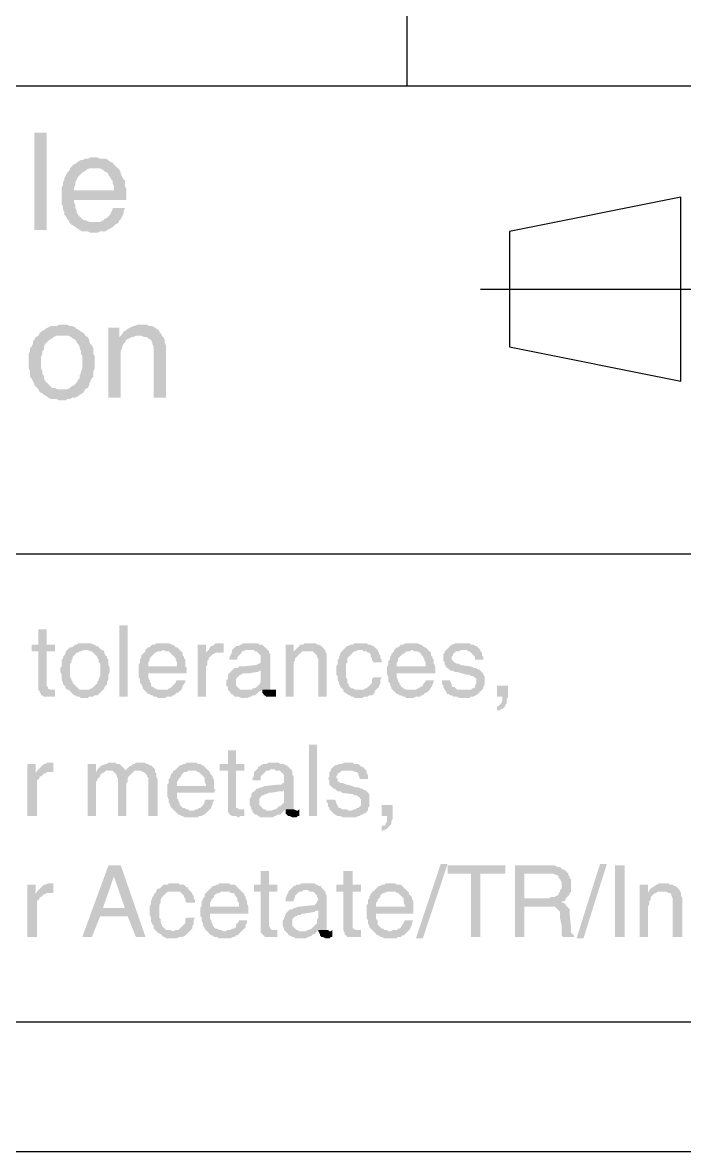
# Model space of a CAD drawing. Header units: millimetres. Extents: x 7018 to 13530, y 4187 to 5692.
# Drawn here: x 7352.18 to 7373.94, y 4524.92 to 4562.04 of the extents above; entities that cross this region are included whole.
import ezdxf

# ---------------------------------------------------------------- set-up
doc = ezdxf.new("R2010")
doc.units = ezdxf.units.MM

msp = doc.modelspace()

# ---------------------------------------------------------------- hatches: boundary and pattern name
at = {"transparency": 33554559}
for points in [[(7352.566, 4555.218), (7352.566, 4558.423), (7352.973, 4558.423), (7352.973, 4555.218)], [(7354.552, 4557.61), (7354.417, 4557.61), (7354.327, 4557.565), (7354.236, 4557.565), (7354.146, 4557.52), (7354.101, 4557.52), (7354.011, 4557.475), (7353.965, 4557.43), (7353.875, 4557.384), (7353.83, 4557.339), (7353.74, 4557.249), (7354.733, 4557.249), (7354.823, 4557.204), (7354.868, 4557.159), (7354.958, 4557.114), (7355.004, 4557.069), (7355.004, 4557.023), (7355.049, 4556.978), (7355.094, 4556.888), (7355.139, 4556.843), (7355.139, 4556.753), (7355.184, 4556.662), (7355.184, 4556.527), (7353.469, 4556.527), (7353.469, 4556.076), (7353.514, 4555.985), (7353.514, 4555.895), (7353.559, 4555.805), (7353.559, 4555.715), (7353.604, 4555.669), (7353.65, 4555.579), (7353.695, 4555.534), (7353.74, 4555.444), (7354.552, 4555.489), (7354.372, 4555.489), (7354.281, 4555.534), (7354.236, 4555.534), (7354.146, 4555.579), (7354.101, 4555.624), (7354.011, 4555.715), (7354.011, 4555.715), (7353.965, 4555.805), (7353.965, 4555.85), (7353.92, 4555.94), (7353.92, 4556.031), (7353.875, 4556.121), (7353.875, 4556.211), (7355.59, 4556.211), (7355.59, 4556.572), (7355.545, 4556.662), (7355.545, 4556.843), (7355.5, 4556.888), (7355.455, 4556.978), (7355.41, 4557.069), (7355.41, 4557.114), (7355.365, 4557.204), (7355.319, 4557.249), (7355.274, 4557.294), (7355.184, 4557.384), (7355.139, 4557.43), (7355.049, 4557.475), (7355.004, 4557.52), (7354.913, 4557.565), (7354.733, 4557.565), (7354.642, 4557.61)], [(7353.74, 4557.249), (7353.74, 4557.204), (7353.695, 4557.159), (7353.65, 4557.114), (7353.604, 4557.023), (7353.559, 4556.933), (7353.559, 4556.888), (7353.514, 4556.798), (7353.514, 4556.707), (7353.469, 4556.617), (7353.469, 4556.527), (7353.875, 4556.527), (7353.875, 4556.617), (7353.92, 4556.707), (7353.92, 4556.798), (7353.965, 4556.888), (7354.011, 4556.978), (7354.056, 4557.023), (7354.101, 4557.069), (7354.146, 4557.114), (7354.236, 4557.159), (7354.281, 4557.204), (7354.372, 4557.249), (7354.552, 4557.249)], [(7355.545, 4555.94), (7355.139, 4555.94), (7355.139, 4555.895), (7355.094, 4555.805), (7355.049, 4555.715), (7355.004, 4555.669), (7354.958, 4555.624), (7354.868, 4555.579), (7354.823, 4555.534), (7354.733, 4555.489), (7354.552, 4555.489), (7353.74, 4555.444), (7353.74, 4555.444), (7353.785, 4555.399), (7353.875, 4555.354), (7353.92, 4555.308), (7354.011, 4555.263), (7354.056, 4555.218), (7354.146, 4555.173), (7354.327, 4555.173), (7354.417, 4555.128), (7354.642, 4555.128), (7354.733, 4555.173), (7354.913, 4555.173), (7354.958, 4555.218), (7355.049, 4555.263), (7355.139, 4555.308), (7355.184, 4555.354), (7355.229, 4555.399), (7355.319, 4555.444), (7355.365, 4555.534), (7355.41, 4555.579), (7355.455, 4555.669), (7355.5, 4555.76), (7355.5, 4555.85)], [(7353.469, 4552.104), (7353.379, 4552.104), (7353.288, 4552.059), (7353.108, 4552.059), (7353.018, 4552.014), (7352.927, 4551.969), (7352.882, 4551.923), (7352.792, 4551.878), (7352.747, 4551.833), (7352.702, 4551.743), (7352.702, 4551.743), (7352.612, 4551.698), (7352.566, 4551.608), (7352.521, 4551.562), (7352.521, 4551.472), (7352.476, 4551.382), (7352.431, 4551.337), (7352.431, 4551.246), (7352.386, 4551.156), (7352.386, 4550.66), (7352.431, 4550.57), (7352.431, 4550.389), (7352.476, 4550.344), (7352.521, 4550.254), (7352.566, 4550.163), (7352.566, 4550.118), (7352.657, 4550.028), (7352.702, 4549.983), (7353.469, 4549.983), (7353.334, 4549.983), (7353.243, 4550.028), (7353.153, 4550.028), (7353.108, 4550.073), (7353.018, 4550.163), (7352.973, 4550.208), (7352.927, 4550.254), (7352.882, 4550.344), (7352.882, 4550.434), (7352.837, 4550.479), (7352.837, 4550.57), (7352.792, 4550.66), (7352.792, 4551.066), (7352.837, 4551.156), (7352.837, 4551.246), (7352.882, 4551.292), (7352.882, 4551.382), (7352.927, 4551.472), (7352.973, 4551.517), (7353.018, 4551.562), (7353.063, 4551.608), (7353.153, 4551.653), (7353.198, 4551.698), (7353.288, 4551.743), (7353.469, 4551.743), (7354.236, 4551.788), (7354.191, 4551.833), (7354.101, 4551.878), (7354.056, 4551.923), (7353.965, 4551.969), (7353.92, 4552.014), (7353.83, 4552.059), (7353.74, 4552.059), (7353.65, 4552.104), (7353.559, 4552.104)], [(7355.365, 4552.014), (7355.004, 4552.014), (7355.004, 4549.712), (7355.41, 4549.712), (7355.41, 4550.931), (7355.41, 4551.246), (7355.455, 4551.337), (7355.455, 4551.382), (7355.5, 4551.472), (7355.545, 4551.517), (7355.545, 4551.517), (7355.59, 4551.608), (7355.68, 4551.653), (7355.365, 4551.698)], [(7356.087, 4552.104), (7355.951, 4552.104), (7355.861, 4552.059), (7355.816, 4552.059), (7355.726, 4552.014), (7355.635, 4551.969), (7355.59, 4551.923), (7355.5, 4551.878), (7355.455, 4551.788), (7355.365, 4551.698), (7355.68, 4551.653), (7355.771, 4551.698), (7355.816, 4551.698), (7355.906, 4551.743), (7356.764, 4551.743), (7356.719, 4551.833), (7356.673, 4551.878), (7356.673, 4551.923), (7356.583, 4551.969), (7356.538, 4552.014), (7356.448, 4552.059), (7356.357, 4552.059), (7356.267, 4552.104), (7356.177, 4552.104)], [(7354.236, 4551.788), (7353.469, 4551.743), (7353.695, 4551.743), (7353.785, 4551.698), (7353.83, 4551.653), (7353.92, 4551.608), (7353.965, 4551.517), (7354.011, 4551.472), (7354.056, 4551.382), (7354.056, 4551.337), (7354.101, 4551.246), (7354.101, 4551.156), (7354.146, 4551.066), (7354.146, 4550.66), (7354.101, 4550.57), (7354.101, 4550.524), (7354.056, 4550.434), (7354.056, 4550.344), (7354.011, 4550.299), (7353.965, 4550.208), (7353.92, 4550.163), (7353.875, 4550.118), (7353.785, 4550.073), (7353.74, 4550.028), (7353.65, 4549.983), (7352.702, 4549.983), (7352.747, 4549.893), (7352.837, 4549.847), (7352.882, 4549.802), (7352.973, 4549.757), (7353.018, 4549.712), (7353.108, 4549.667), (7353.288, 4549.667), (7353.379, 4549.622), (7353.604, 4549.622), (7353.65, 4549.667), (7353.74, 4549.667), (7353.83, 4549.712), (7353.92, 4549.712), (7354.011, 4549.757), (7354.056, 4549.802), (7354.146, 4549.847), (7354.191, 4549.893), (7354.236, 4549.983), (7354.236, 4549.983), (7354.327, 4550.028), (7354.372, 4550.118), (7354.372, 4550.163), (7354.417, 4550.254), (7354.462, 4550.344), (7354.507, 4550.389), (7354.507, 4550.57), (7354.552, 4550.66), (7354.552, 4550.885), (7354.552, 4551.066), (7354.507, 4551.156), (7354.507, 4551.337), (7354.462, 4551.427), (7354.417, 4551.472), (7354.372, 4551.562), (7354.372, 4551.608), (7354.327, 4551.698), (7354.236, 4551.743)], [(7356.764, 4551.743), (7355.996, 4551.743), (7356.087, 4551.743), (7356.177, 4551.698), (7356.267, 4551.698), (7356.312, 4551.653), (7356.403, 4551.608), (7356.403, 4551.608), (7356.448, 4551.517), (7356.448, 4551.472), (7356.493, 4551.382), (7356.493, 4549.712), (7356.899, 4549.712), (7356.899, 4551.427), (7356.854, 4551.517), (7356.854, 4551.608), (7356.809, 4551.698)], [(7352.973, 4542.085), (7352.702, 4542.085), (7352.702, 4541.588), (7352.476, 4541.588), (7352.476, 4541.363), (7352.702, 4541.363), (7352.702, 4540.099), (7352.747, 4540.054), (7352.747, 4540.009), (7352.792, 4539.963), (7352.792, 4539.918), (7352.837, 4539.918), (7352.882, 4539.873), (7353.243, 4539.873), (7353.243, 4540.099), (7353.108, 4540.099), (7353.018, 4540.144), (7353.018, 4540.189), (7352.973, 4540.234), (7352.973, 4541.363), (7353.243, 4541.363), (7353.243, 4541.588), (7352.973, 4541.588)], [(7355.365, 4539.873), (7355.365, 4542.22), (7355.635, 4542.22), (7355.635, 4539.873)], [(7354.236, 4541.633), (7354.011, 4541.633), (7353.965, 4541.588), (7353.92, 4541.588), (7353.875, 4541.543), (7353.785, 4541.498), (7353.74, 4541.498), (7353.695, 4541.453), (7353.65, 4541.408), (7353.65, 4541.408), (7353.604, 4541.363), (7353.604, 4541.317), (7353.559, 4541.227), (7353.514, 4541.182), (7353.514, 4541.137), (7353.469, 4541.092), (7353.469, 4540.866), (7353.424, 4540.821), (7353.424, 4540.731), (7353.424, 4540.686), (7353.469, 4540.595), (7353.469, 4540.415), (7353.514, 4540.325), (7353.514, 4540.279), (7353.559, 4540.234), (7353.604, 4540.189), (7353.604, 4540.144), (7353.65, 4540.099), (7354.236, 4540.099), (7354.056, 4540.099), (7354.011, 4540.144), (7353.965, 4540.189), (7353.92, 4540.234), (7353.875, 4540.279), (7353.83, 4540.325), (7353.83, 4540.37), (7353.785, 4540.415), (7353.785, 4540.46), (7353.74, 4540.55), (7353.74, 4540.956), (7353.785, 4541.001), (7353.785, 4541.047), (7353.83, 4541.137), (7353.83, 4541.182), (7353.875, 4541.227), (7353.92, 4541.272), (7353.965, 4541.317), (7354.011, 4541.317), (7354.056, 4541.363), (7354.101, 4541.363), (7354.191, 4541.408), (7354.778, 4541.408), (7354.733, 4541.453), (7354.688, 4541.498), (7354.642, 4541.543), (7354.597, 4541.543), (7354.552, 4541.588), (7354.507, 4541.588), (7354.417, 4541.633), (7354.327, 4541.633)], [(7356.809, 4541.633), (7356.583, 4541.633), (7356.538, 4541.588), (7356.448, 4541.588), (7356.403, 4541.543), (7356.357, 4541.498), (7356.312, 4541.498), (7356.267, 4541.453), (7356.222, 4541.408), (7356.809, 4541.408), (7356.899, 4541.363), (7356.989, 4541.363), (7357.034, 4541.317), (7357.08, 4541.272), (7357.125, 4541.227), (7357.125, 4541.227), (7357.17, 4541.182), (7357.215, 4541.137), (7357.215, 4541.092), (7357.26, 4541.001), (7357.26, 4540.866), (7355.996, 4540.866), (7355.996, 4540.505), (7356.042, 4540.46), (7356.042, 4540.325), (7356.087, 4540.279), (7356.132, 4540.189), (7356.132, 4540.144), (7356.177, 4540.099), (7356.222, 4540.054), (7356.222, 4540.054), (7356.267, 4540.009), (7356.312, 4539.963), (7356.357, 4539.963), (7356.403, 4539.918), (7356.448, 4539.918), (7356.493, 4539.873), (7356.583, 4539.873), (7356.628, 4539.828), (7356.854, 4539.828), (7356.944, 4539.873), (7357.08, 4539.873), (7357.125, 4539.918), (7357.17, 4539.918), (7357.215, 4539.963), (7357.26, 4540.009), (7357.305, 4540.009), (7357.35, 4540.054), (7356.809, 4540.099), (7356.628, 4540.099), (7356.538, 4540.144), (7356.493, 4540.189), (7356.448, 4540.189), (7356.403, 4540.234), (7356.403, 4540.325), (7356.357, 4540.37), (7356.357, 4540.415), (7356.312, 4540.505), (7356.312, 4540.64), (7357.576, 4540.64), (7357.576, 4540.821), (7357.531, 4540.866), (7357.531, 4541.092), (7357.486, 4541.137), (7357.486, 4541.182), (7357.441, 4541.227), (7357.441, 4541.317), (7357.396, 4541.363), (7357.35, 4541.408), (7357.305, 4541.453), (7357.26, 4541.498), (7357.215, 4541.498), (7357.17, 4541.543), (7357.125, 4541.588), (7357.08, 4541.588), (7356.989, 4541.633), (7356.899, 4541.633)], [(7358.208, 4541.588), (7357.937, 4541.588), (7357.937, 4539.873), (7358.208, 4539.873), (7358.208, 4540.866), (7358.253, 4540.911), (7358.253, 4541.047), (7358.298, 4541.092), (7358.298, 4541.137), (7358.343, 4541.182), (7358.388, 4541.227), (7358.434, 4541.272), (7358.479, 4541.272), (7358.208, 4541.317)], [(7358.704, 4541.633), (7358.524, 4541.633), (7358.479, 4541.588), (7358.434, 4541.543), (7358.388, 4541.543), (7358.343, 4541.498), (7358.298, 4541.408), (7358.298, 4541.408), (7358.253, 4541.363), (7358.704, 4541.317), (7358.795, 4541.317), (7358.795, 4541.633), (7358.749, 4541.633)], [(7359.697, 4541.633), (7359.426, 4541.633), (7359.381, 4541.588), (7359.336, 4541.588), (7359.291, 4541.543), (7359.201, 4541.543), (7359.156, 4541.498), (7359.156, 4541.498), (7359.111, 4541.453), (7359.065, 4541.408), (7359.065, 4541.317), (7359.02, 4541.272), (7359.02, 4541.227), (7358.975, 4541.137), (7358.975, 4541.092), (7359.246, 4541.092), (7359.246, 4541.182), (7359.291, 4541.227), (7359.336, 4541.272), (7359.381, 4541.317), (7359.381, 4541.363), (7359.426, 4541.363), (7359.517, 4541.408), (7360.239, 4541.408), (7360.194, 4541.453), (7360.149, 4541.498), (7360.103, 4541.543), (7360.058, 4541.588), (7359.968, 4541.588), (7359.923, 4541.633), (7359.742, 4541.633)], [(7361.096, 4541.588), (7360.826, 4541.588), (7360.826, 4539.873), (7361.096, 4539.873), (7361.096, 4540.821), (7361.096, 4541.001), (7361.141, 4541.092), (7361.141, 4541.137), (7361.187, 4541.182), (7361.232, 4541.227), (7361.232, 4541.227), (7361.277, 4541.272), (7361.322, 4541.317), (7361.096, 4541.363)], [(7361.593, 4541.633), (7361.457, 4541.633), (7361.412, 4541.588), (7361.322, 4541.588), (7361.277, 4541.543), (7361.232, 4541.498), (7361.187, 4541.453), (7361.141, 4541.408), (7361.096, 4541.363), (7361.322, 4541.317), (7361.367, 4541.363), (7361.548, 4541.363), (7362.134, 4541.408), (7362.089, 4541.453), (7362.044, 4541.498), (7362.044, 4541.498), (7361.999, 4541.543), (7361.909, 4541.588), (7361.864, 4541.588), (7361.818, 4541.633), (7361.683, 4541.633)], [(7363.263, 4541.633), (7363.082, 4541.633), (7363.037, 4541.588), (7362.947, 4541.588), (7362.902, 4541.543), (7362.857, 4541.543), (7362.811, 4541.498), (7362.766, 4541.453), (7362.721, 4541.408), (7363.353, 4541.408), (7363.398, 4541.363), (7363.488, 4541.363), (7363.533, 4541.317), (7363.579, 4541.317), (7363.624, 4541.272), (7363.624, 4541.182), (7363.669, 4541.137), (7363.669, 4541.092), (7363.714, 4541.001), (7363.985, 4541.001), (7363.985, 4541.092), (7363.94, 4541.137), (7363.94, 4541.227), (7363.895, 4541.272), (7363.895, 4541.317), (7363.849, 4541.408), (7363.804, 4541.453), (7363.759, 4541.498), (7363.759, 4541.498), (7363.714, 4541.543), (7363.669, 4541.543), (7363.624, 4541.588), (7363.533, 4541.588), (7363.488, 4541.633), (7363.353, 4541.633)], [(7364.978, 4541.633), (7364.752, 4541.633), (7364.707, 4541.588), (7364.617, 4541.588), (7364.572, 4541.543), (7364.526, 4541.498), (7364.481, 4541.498), (7364.436, 4541.453), (7364.391, 4541.408), (7364.978, 4541.408), (7365.068, 4541.363), (7365.158, 4541.363), (7365.249, 4541.317), (7365.294, 4541.272), (7365.294, 4541.227), (7365.339, 4541.227), (7365.339, 4541.182), (7365.384, 4541.137), (7365.384, 4541.092), (7365.429, 4541.001), (7365.429, 4540.866), (7364.165, 4540.866), (7364.165, 4540.595), (7364.21, 4540.505), (7364.21, 4540.37), (7364.256, 4540.325), (7364.256, 4540.279), (7364.301, 4540.189), (7364.301, 4540.144), (7364.346, 4540.099), (7364.391, 4540.054), (7364.391, 4540.054), (7364.436, 4540.009), (7364.481, 4539.963), (7364.526, 4539.963), (7364.572, 4539.918), (7364.617, 4539.918), (7364.707, 4539.873), (7364.752, 4539.873), (7364.797, 4539.828), (7365.023, 4539.828), (7365.113, 4539.873), (7365.249, 4539.873), (7365.294, 4539.918), (7365.339, 4539.918), (7365.384, 4539.963), (7365.429, 4540.009), (7365.474, 4540.009), (7365.519, 4540.054), (7364.978, 4540.099), (7364.797, 4540.099), (7364.707, 4540.144), (7364.662, 4540.189), (7364.617, 4540.189), (7364.617, 4540.234), (7364.572, 4540.279), (7364.572, 4540.325), (7364.526, 4540.37), (7364.526, 4540.415), (7364.481, 4540.505), (7364.481, 4540.64), (7365.745, 4540.64), (7365.745, 4540.866), (7365.7, 4540.956), (7365.7, 4541.092), (7365.655, 4541.137), (7365.655, 4541.182), (7365.61, 4541.227), (7365.61, 4541.317), (7365.564, 4541.363), (7365.519, 4541.408), (7365.474, 4541.453), (7365.429, 4541.498), (7365.384, 4541.498), (7365.339, 4541.543), (7365.294, 4541.588), (7365.249, 4541.588), (7365.158, 4541.633), (7365.068, 4541.633)], [(7366.648, 4541.633), (7366.422, 4541.633), (7366.332, 4541.588), (7366.287, 4541.588), (7366.241, 4541.543), (7366.196, 4541.498), (7366.151, 4541.453), (7366.106, 4541.408), (7366.061, 4541.363), (7366.061, 4541.317), (7366.016, 4541.272), (7366.016, 4541.047), (7366.061, 4541.001), (7366.061, 4540.911), (7366.106, 4540.866), (7366.106, 4540.821), (7366.151, 4540.821), (7366.196, 4540.776), (7366.241, 4540.731), (7366.332, 4540.731), (7366.377, 4540.686), (7366.467, 4540.686), (7366.783, 4540.595), (7366.873, 4540.595), (7366.918, 4540.55), (7367.009, 4540.55), (7367.009, 4540.505), (7367.054, 4540.505), (7367.099, 4540.46), (7367.099, 4540.325), (7367.054, 4540.234), (7367.054, 4540.189), (7367.009, 4540.144), (7366.964, 4540.144), (7366.918, 4540.099), (7366.693, 4540.099), (7366.106, 4540.054), (7366.106, 4540.009), (7366.151, 4539.963), (7366.196, 4539.963), (7366.241, 4539.918), (7366.287, 4539.918), (7366.332, 4539.873), (7366.467, 4539.873), (7366.557, 4539.828), (7366.873, 4539.828), (7366.918, 4539.873), (7367.009, 4539.873), (7367.054, 4539.918), (7367.099, 4539.918), (7367.144, 4539.963), (7367.189, 4540.009), (7367.189, 4540.009), (7367.234, 4540.054), (7367.279, 4540.099), (7367.325, 4540.144), (7367.325, 4540.189), (7367.37, 4540.279), (7367.37, 4540.55), (7367.325, 4540.595), (7367.325, 4540.64), (7367.279, 4540.686), (7367.279, 4540.686), (7367.234, 4540.731), (7367.189, 4540.776), (7367.144, 4540.776), (7367.054, 4540.821), (7367.009, 4540.821), (7366.918, 4540.866), (7366.602, 4540.911), (7366.602, 4540.911), (7366.512, 4540.956), (7366.467, 4540.956), (7366.377, 4541.001), (7366.377, 4541.001), (7366.332, 4541.047), (7366.287, 4541.092), (7366.287, 4541.182), (7366.332, 4541.227), (7366.332, 4541.272), (7366.377, 4541.317), (7366.422, 4541.363), (7366.512, 4541.363), (7366.602, 4541.408), (7367.234, 4541.408), (7367.189, 4541.453), (7367.144, 4541.498), (7367.099, 4541.543), (7367.054, 4541.543), (7367.009, 4541.588), (7366.918, 4541.588), (7366.873, 4541.633), (7366.738, 4541.633)], [(7354.778, 4541.408), (7354.236, 4541.408), (7354.327, 4541.408), (7354.417, 4541.363), (7354.462, 4541.363), (7354.507, 4541.317), (7354.552, 4541.272), (7354.597, 4541.227), (7354.642, 4541.182), (7354.642, 4541.137), (7354.688, 4541.092), (7354.688, 4541.001), (7354.733, 4540.956), (7354.733, 4540.55), (7354.688, 4540.46), (7354.688, 4540.415), (7354.642, 4540.37), (7354.642, 4540.325), (7354.597, 4540.279), (7354.552, 4540.234), (7354.507, 4540.189), (7354.462, 4540.144), (7354.417, 4540.144), (7354.372, 4540.099), (7353.695, 4540.099), (7353.74, 4540.054), (7353.785, 4540.009), (7353.83, 4539.963), (7353.875, 4539.918), (7353.92, 4539.918), (7353.965, 4539.873), (7354.056, 4539.873), (7354.101, 4539.828), (7354.327, 4539.828), (7354.372, 4539.873), (7354.507, 4539.873), (7354.552, 4539.918), (7354.642, 4539.918), (7354.688, 4539.963), (7354.733, 4540.009), (7354.778, 4540.054), (7354.823, 4540.099), (7354.823, 4540.099), (7354.868, 4540.144), (7354.868, 4540.189), (7354.913, 4540.234), (7354.958, 4540.279), (7354.958, 4540.37), (7355.004, 4540.415), (7355.004, 4540.595), (7355.049, 4540.686), (7355.049, 4540.731), (7355.049, 4540.821), (7355.004, 4540.911), (7355.004, 4541.092), (7354.958, 4541.137), (7354.958, 4541.182), (7354.913, 4541.227), (7354.868, 4541.317), (7354.868, 4541.363), (7354.823, 4541.408)], [(7356.222, 4541.408), (7356.222, 4541.363), (7356.177, 4541.317), (7356.132, 4541.272), (7356.087, 4541.227), (7356.087, 4541.182), (7356.042, 4541.092), (7356.042, 4541.001), (7355.996, 4540.911), (7355.996, 4540.866), (7356.312, 4540.866), (7356.312, 4541.001), (7356.357, 4541.047), (7356.357, 4541.137), (7356.403, 4541.182), (7356.448, 4541.227), (7356.448, 4541.227), (7356.493, 4541.272), (7356.538, 4541.317), (7356.628, 4541.363), (7356.719, 4541.363), (7356.809, 4541.408)], [(7358.253, 4541.363), (7358.208, 4541.317), (7358.479, 4541.272), (7358.524, 4541.317), (7358.704, 4541.317)], [(7360.239, 4541.408), (7359.652, 4541.408), (7359.788, 4541.408), (7359.833, 4541.363), (7359.878, 4541.363), (7359.923, 4541.317), (7359.968, 4541.272), (7360.013, 4541.227), (7360.013, 4541.001), (7359.968, 4540.956), (7359.923, 4540.956), (7359.878, 4540.911), (7359.833, 4540.911), (7359.426, 4540.866), (7359.291, 4540.866), (7359.246, 4540.821), (7359.156, 4540.821), (7359.111, 4540.776), (7360.013, 4540.731), (7360.013, 4540.46), (7360.013, 4540.37), (7359.968, 4540.279), (7359.923, 4540.234), (7359.878, 4540.189), (7359.878, 4540.189), (7359.788, 4540.144), (7359.742, 4540.144), (7359.697, 4540.099), (7359.517, 4540.099), (7358.975, 4540.054), (7359.02, 4540.009), (7359.02, 4539.963), (7359.065, 4539.963), (7359.111, 4539.918), (7359.156, 4539.873), (7359.291, 4539.873), (7359.381, 4539.828), (7359.562, 4539.828), (7359.652, 4539.873), (7359.697, 4539.873), (7359.742, 4539.918), (7359.833, 4539.918), (7359.878, 4539.963), (7359.923, 4540.009), (7359.968, 4540.054), (7360.013, 4540.054), (7360.058, 4540.099), (7360.329, 4540.099), (7360.329, 4541.272), (7360.284, 4541.317), (7360.284, 4541.363)], [(7362.134, 4541.408), (7361.548, 4541.363), (7361.728, 4541.363), (7361.773, 4541.317), (7361.818, 4541.272), (7361.818, 4541.272), (7361.864, 4541.227), (7361.864, 4541.182), (7361.909, 4541.092), (7361.909, 4539.873), (7362.18, 4539.873), (7362.18, 4541.272), (7362.134, 4541.363)], [(7362.721, 4541.408), (7362.676, 4541.363), (7362.631, 4541.317), (7362.631, 4541.272), (7362.586, 4541.182), (7362.586, 4541.137), (7362.541, 4541.092), (7362.541, 4540.956), (7362.495, 4540.866), (7362.495, 4540.595), (7362.541, 4540.55), (7362.541, 4540.415), (7362.586, 4540.325), (7362.586, 4540.279), (7362.631, 4540.234), (7362.631, 4540.189), (7362.676, 4540.144), (7362.721, 4540.099), (7363.263, 4540.099), (7363.127, 4540.099), (7363.037, 4540.144), (7362.992, 4540.144), (7362.947, 4540.189), (7362.902, 4540.234), (7362.902, 4540.279), (7362.857, 4540.325), (7362.857, 4540.46), (7362.811, 4540.505), (7362.811, 4540.956), (7362.857, 4541.001), (7362.857, 4541.137), (7362.902, 4541.182), (7362.947, 4541.227), (7362.947, 4541.227), (7362.992, 4541.272), (7363.037, 4541.317), (7363.082, 4541.363), (7363.127, 4541.363), (7363.218, 4541.408), (7363.263, 4541.408)], [(7364.391, 4541.408), (7364.391, 4541.363), (7364.346, 4541.317), (7364.301, 4541.272), (7364.301, 4541.227), (7364.256, 4541.182), (7364.256, 4541.092), (7364.21, 4541.047), (7364.21, 4540.911), (7364.165, 4540.866), (7364.481, 4540.866), (7364.481, 4541.001), (7364.526, 4541.047), (7364.526, 4541.137), (7364.572, 4541.182), (7364.617, 4541.227), (7364.617, 4541.227), (7364.662, 4541.272), (7364.752, 4541.317), (7364.797, 4541.363), (7364.887, 4541.363), (7364.978, 4541.408)], [(7367.234, 4541.408), (7366.648, 4541.408), (7366.783, 4541.408), (7366.828, 4541.363), (7366.873, 4541.363), (7366.918, 4541.317), (7366.918, 4541.317), (7366.964, 4541.272), (7367.009, 4541.227), (7367.054, 4541.182), (7367.054, 4541.092), (7367.325, 4541.092), (7367.325, 4541.182), (7367.279, 4541.227), (7367.279, 4541.317), (7367.234, 4541.363)], [(7359.111, 4540.776), (7359.065, 4540.731), (7359.02, 4540.686), (7359.02, 4540.686), (7358.975, 4540.64), (7358.93, 4540.595), (7358.93, 4540.46), (7358.885, 4540.415), (7358.885, 4540.325), (7358.885, 4540.234), (7358.93, 4540.189), (7358.93, 4540.099), (7358.975, 4540.054), (7359.517, 4540.099), (7359.336, 4540.099), (7359.291, 4540.144), (7359.246, 4540.189), (7359.201, 4540.234), (7359.201, 4540.46), (7359.246, 4540.505), (7359.291, 4540.55), (7359.336, 4540.595), (7359.381, 4540.595), (7359.426, 4540.64), (7359.607, 4540.64), (7359.878, 4540.686), (7359.923, 4540.686), (7359.968, 4540.731), (7360.013, 4540.731)], [(7357.531, 4540.415), (7357.26, 4540.415), (7357.215, 4540.37), (7357.215, 4540.325), (7357.17, 4540.279), (7357.125, 4540.234), (7357.08, 4540.189), (7357.034, 4540.144), (7356.989, 4540.144), (7356.944, 4540.099), (7356.809, 4540.099), (7357.35, 4540.054), (7357.396, 4540.099), (7357.441, 4540.189), (7357.441, 4540.234), (7357.486, 4540.279), (7357.531, 4540.37)], [(7363.985, 4540.505), (7363.714, 4540.505), (7363.669, 4540.46), (7363.669, 4540.325), (7363.624, 4540.279), (7363.579, 4540.234), (7363.533, 4540.189), (7363.488, 4540.144), (7363.443, 4540.144), (7363.398, 4540.099), (7362.721, 4540.099), (7362.721, 4540.054), (7362.766, 4540.009), (7362.857, 4539.963), (7362.902, 4539.918), (7362.947, 4539.918), (7362.992, 4539.873), (7363.037, 4539.873), (7363.127, 4539.828), (7363.353, 4539.828), (7363.398, 4539.873), (7363.533, 4539.873), (7363.579, 4539.918), (7363.669, 4539.918), (7363.714, 4539.963), (7363.759, 4540.009), (7363.759, 4540.054), (7363.804, 4540.099), (7363.849, 4540.144), (7363.895, 4540.189), (7363.895, 4540.234), (7363.94, 4540.279), (7363.94, 4540.415)], [(7365.7, 4540.415), (7365.429, 4540.415), (7365.429, 4540.37), (7365.384, 4540.325), (7365.339, 4540.279), (7365.339, 4540.234), (7365.249, 4540.189), (7365.203, 4540.144), (7365.158, 4540.144), (7365.113, 4540.099), (7364.978, 4540.099), (7365.519, 4540.054), (7365.564, 4540.099), (7365.61, 4540.189), (7365.655, 4540.234), (7365.655, 4540.279), (7365.7, 4540.37)], [(7366.241, 4540.415), (7365.971, 4540.415), (7365.971, 4540.279), (7366.016, 4540.234), (7366.016, 4540.189), (7366.061, 4540.099), (7366.106, 4540.054), (7366.693, 4540.099), (7366.467, 4540.099), (7366.422, 4540.144), (7366.377, 4540.189), (7366.332, 4540.189), (7366.287, 4540.234), (7366.287, 4540.279), (7366.241, 4540.37)], [(7360.51, 4540.099), (7360.419, 4540.099), (7360.058, 4540.054), (7360.058, 4540.009), (7360.103, 4539.963), (7360.103, 4539.918), (7360.149, 4539.918), (7360.194, 4539.873), (7360.51, 4539.873)], [(7360.329, 4540.099), (7360.058, 4540.099), (7360.058, 4540.054), (7360.419, 4540.099), (7360.419, 4540.099)], [(7368.137, 4540.234), (7367.776, 4540.234), (7367.776, 4539.873), (7367.956, 4539.873), (7367.956, 4539.738), (7367.911, 4539.648), (7367.866, 4539.602), (7367.821, 4539.557), (7367.776, 4539.557), (7367.776, 4539.422), (7367.866, 4539.422), (7367.911, 4539.467), (7367.956, 4539.467), (7368.002, 4539.512), (7368.047, 4539.557), (7368.047, 4539.602), (7368.092, 4539.648), (7368.092, 4539.783), (7368.137, 4539.873), (7368.137, 4539.963)], [(7361.593, 4535.947), (7361.593, 4538.294), (7361.864, 4538.294), (7361.864, 4535.947)], [(7359.201, 4538.113), (7358.93, 4538.113), (7358.93, 4537.662), (7358.659, 4537.662), (7358.659, 4537.436), (7358.93, 4537.436), (7358.93, 4536.082), (7358.975, 4536.037), (7358.975, 4535.992), (7359.02, 4535.992), (7359.065, 4535.947), (7359.201, 4535.947), (7359.246, 4535.902), (7359.291, 4535.902), (7359.336, 4535.947), (7359.472, 4535.947), (7359.472, 4536.172), (7359.291, 4536.172), (7359.246, 4536.217), (7359.201, 4536.217), (7359.201, 4537.436), (7359.472, 4537.436), (7359.472, 4537.662), (7359.201, 4537.662)], [(7352.612, 4537.662), (7352.341, 4537.662), (7352.341, 4535.947), (7352.657, 4535.947), (7352.657, 4537.12), (7352.702, 4537.165), (7352.747, 4537.21), (7352.747, 4537.256), (7352.792, 4537.256), (7352.837, 4537.301), (7352.882, 4537.346), (7352.612, 4537.346)], [(7352.657, 4537.436), (7352.612, 4537.346), (7352.927, 4537.346), (7352.973, 4537.391), (7353.108, 4537.391)], [(7353.108, 4537.707), (7353.018, 4537.707), (7352.927, 4537.662), (7352.882, 4537.662), (7352.837, 4537.617), (7352.792, 4537.571), (7352.747, 4537.526), (7352.702, 4537.481), (7352.702, 4537.481), (7352.657, 4537.436), (7353.108, 4537.391), (7353.198, 4537.391), (7353.198, 4537.707), (7353.153, 4537.707)], [(7354.597, 4537.662), (7354.327, 4537.662), (7354.327, 4535.947), (7354.597, 4535.947), (7354.597, 4537.075), (7354.642, 4537.12), (7354.642, 4537.165), (7354.688, 4537.21), (7354.733, 4537.256), (7354.733, 4537.301), (7354.778, 4537.346), (7354.868, 4537.391), (7354.597, 4537.391)], [(7355.094, 4537.707), (7355.004, 4537.707), (7354.958, 4537.662), (7354.913, 4537.662), (7354.823, 4537.617), (7354.778, 4537.617), (7354.733, 4537.571), (7354.688, 4537.526), (7354.642, 4537.481), (7354.597, 4537.391), (7354.868, 4537.391), (7354.913, 4537.436), (7355.049, 4537.436), (7355.545, 4537.481), (7355.5, 4537.526), (7355.455, 4537.571), (7355.455, 4537.571), (7355.41, 4537.617), (7355.365, 4537.662), (7355.274, 4537.662), (7355.229, 4537.707), (7355.184, 4537.707)], [(7356.042, 4537.707), (7355.906, 4537.707), (7355.861, 4537.662), (7355.816, 4537.662), (7355.771, 4537.617), (7355.68, 4537.571), (7355.635, 4537.526), (7355.59, 4537.481), (7355.545, 4537.436), (7355.139, 4537.436), (7355.184, 4537.391), (7355.229, 4537.346), (7355.229, 4537.346), (7355.274, 4537.301), (7355.274, 4537.256), (7355.319, 4537.165), (7355.319, 4535.947), (7355.59, 4535.947), (7355.59, 4537.03), (7355.635, 4537.075), (7355.635, 4537.21), (7355.68, 4537.256), (7355.726, 4537.301), (7355.726, 4537.301), (7355.771, 4537.346), (7355.816, 4537.391), (7355.861, 4537.436), (7355.996, 4537.436), (7356.538, 4537.481), (7356.493, 4537.526), (7356.448, 4537.571), (7356.448, 4537.571), (7356.403, 4537.617), (7356.357, 4537.617), (7356.312, 4537.662), (7356.267, 4537.662), (7356.177, 4537.707), (7356.132, 4537.707)], [(7356.538, 4537.481), (7355.996, 4537.436), (7356.087, 4537.436), (7356.132, 4537.391), (7356.177, 4537.391), (7356.222, 4537.346), (7356.267, 4537.301), (7356.267, 4537.256), (7356.312, 4537.21), (7356.312, 4535.947), (7356.628, 4535.947), (7356.628, 4537.165), (7356.583, 4537.21), (7356.583, 4537.346), (7356.538, 4537.391)], [(7357.757, 4537.707), (7357.576, 4537.707), (7357.531, 4537.662), (7357.486, 4537.662), (7357.396, 4537.617), (7357.35, 4537.617), (7357.305, 4537.571), (7357.26, 4537.526), (7357.215, 4537.481), (7357.17, 4537.436), (7357.892, 4537.436), (7357.937, 4537.391), (7357.982, 4537.391), (7358.027, 4537.346), (7358.073, 4537.301), (7358.073, 4537.301), (7358.118, 4537.256), (7358.163, 4537.21), (7358.163, 4537.075), (7358.208, 4536.985), (7358.208, 4536.94), (7357.26, 4536.94), (7356.944, 4536.894), (7356.944, 4536.579), (7356.989, 4536.488), (7356.989, 4536.398), (7357.034, 4536.308), (7357.034, 4536.263), (7357.08, 4536.217), (7357.125, 4536.172), (7357.17, 4536.127), (7357.17, 4536.127), (7357.215, 4536.082), (7357.26, 4536.037), (7357.305, 4535.992), (7357.35, 4535.992), (7357.396, 4535.947), (7357.441, 4535.947), (7357.531, 4535.902), (7357.937, 4535.902), (7357.982, 4535.947), (7358.073, 4535.947), (7358.118, 4535.992), (7358.163, 4535.992), (7358.208, 4536.037), (7358.253, 4536.082), (7358.298, 4536.127), (7357.666, 4536.127), (7357.621, 4536.172), (7357.576, 4536.172), (7357.486, 4536.217), (7357.441, 4536.217), (7357.396, 4536.263), (7357.35, 4536.308), (7357.35, 4536.353), (7357.305, 4536.443), (7357.305, 4536.488), (7357.26, 4536.533), (7357.26, 4536.714), (7358.479, 4536.714), (7358.524, 4536.804), (7358.479, 4536.849), (7358.479, 4537.12), (7358.434, 4537.21), (7358.434, 4537.256), (7358.388, 4537.301), (7358.343, 4537.346), (7358.343, 4537.391), (7358.298, 4537.436), (7358.253, 4537.481), (7358.208, 4537.526), (7358.163, 4537.571), (7358.118, 4537.617), (7358.073, 4537.617), (7358.027, 4537.662), (7357.937, 4537.662), (7357.892, 4537.707), (7357.802, 4537.707)], [(7357.17, 4537.436), (7357.125, 4537.436), (7357.125, 4537.391), (7357.08, 4537.346), (7357.034, 4537.256), (7357.034, 4537.21), (7356.989, 4537.165), (7356.989, 4537.03), (7356.944, 4536.985), (7356.944, 4536.894), (7357.26, 4536.94), (7357.26, 4537.075), (7357.305, 4537.12), (7357.305, 4537.165), (7357.35, 4537.21), (7357.396, 4537.256), (7357.396, 4537.301), (7357.441, 4537.346), (7357.486, 4537.391), (7357.576, 4537.391), (7357.621, 4537.436), (7357.757, 4537.436)], [(7360.465, 4537.707), (7360.284, 4537.707), (7360.194, 4537.662), (7360.103, 4537.662), (7360.013, 4537.617), (7359.968, 4537.571), (7359.923, 4537.571), (7359.923, 4537.526), (7359.878, 4537.481), (7359.833, 4537.436), (7359.788, 4537.391), (7359.788, 4537.256), (7359.742, 4537.21), (7359.742, 4537.12), (7360.013, 4537.12), (7360.013, 4537.256), (7360.058, 4537.301), (7360.103, 4537.346), (7360.149, 4537.391), (7360.149, 4537.391), (7360.194, 4537.436), (7360.284, 4537.436), (7360.329, 4537.481), (7361.006, 4537.481), (7360.961, 4537.526), (7360.916, 4537.571), (7360.871, 4537.617), (7360.826, 4537.617), (7360.78, 4537.662), (7360.645, 4537.662), (7360.6, 4537.707), (7360.51, 4537.707)], [(7361.006, 4537.481), (7360.419, 4537.481), (7360.465, 4537.481), (7360.51, 4537.436), (7360.645, 4537.436), (7360.69, 4537.391), (7360.735, 4537.346), (7360.78, 4537.301), (7360.78, 4537.165), (7360.78, 4537.03), (7360.735, 4537.03), (7360.69, 4536.985), (7360.6, 4536.985), (7360.194, 4536.94), (7360.149, 4536.94), (7360.058, 4536.894), (7360.013, 4536.894), (7359.923, 4536.849), (7359.878, 4536.849), (7360.78, 4536.804), (7360.78, 4536.533), (7360.78, 4536.398), (7360.735, 4536.353), (7360.69, 4536.308), (7360.645, 4536.263), (7360.6, 4536.263), (7360.555, 4536.217), (7360.51, 4536.172), (7360.465, 4536.172), (7360.374, 4536.127), (7359.742, 4536.127), (7359.742, 4536.082), (7359.788, 4536.037), (7359.833, 4535.992), (7359.878, 4535.992), (7359.923, 4535.947), (7360.013, 4535.902), (7360.419, 4535.902), (7360.465, 4535.947), (7360.51, 4535.947), (7360.555, 4535.992), (7360.645, 4535.992), (7360.69, 4536.037), (7360.735, 4536.082), (7360.78, 4536.127), (7360.826, 4536.172), (7361.096, 4536.172), (7361.096, 4537.256), (7361.051, 4537.301), (7361.051, 4537.436)], [(7362.902, 4537.707), (7362.766, 4537.707), (7362.676, 4537.662), (7362.586, 4537.662), (7362.495, 4537.617), (7362.45, 4537.617), (7362.405, 4537.571), (7362.36, 4537.526), (7362.315, 4537.481), (7362.315, 4537.436), (7362.27, 4537.391), (7362.27, 4537.256), (7362.225, 4537.165), (7362.27, 4537.12), (7362.27, 4536.985), (7362.315, 4536.94), (7362.36, 4536.894), (7362.405, 4536.849), (7362.45, 4536.849), (7362.495, 4536.804), (7362.541, 4536.759), (7362.631, 4536.759), (7362.676, 4536.714), (7362.992, 4536.669), (7363.037, 4536.669), (7363.082, 4536.624), (7363.172, 4536.624), (7363.218, 4536.579), (7363.263, 4536.579), (7363.263, 4536.533), (7363.308, 4536.488), (7363.308, 4536.308), (7363.263, 4536.263), (7363.218, 4536.217), (7363.172, 4536.217), (7363.127, 4536.172), (7363.082, 4536.172), (7362.992, 4536.127), (7362.315, 4536.127), (7362.36, 4536.082), (7362.405, 4536.037), (7362.405, 4536.037), (7362.45, 4535.992), (7362.541, 4535.947), (7362.631, 4535.947), (7362.721, 4535.902), (7363.127, 4535.902), (7363.218, 4535.947), (7363.263, 4535.947), (7363.308, 4535.992), (7363.353, 4535.992), (7363.398, 4536.037), (7363.443, 4536.037), (7363.488, 4536.082), (7363.533, 4536.127), (7363.533, 4536.217), (7363.579, 4536.263), (7363.579, 4536.443), (7363.579, 4536.669), (7363.533, 4536.714), (7363.488, 4536.759), (7363.488, 4536.759), (7363.443, 4536.804), (7363.398, 4536.804), (7363.353, 4536.849), (7363.308, 4536.849), (7363.218, 4536.894), (7363.127, 4536.894), (7362.857, 4536.985), (7362.811, 4536.985), (7362.721, 4537.03), (7362.631, 4537.03), (7362.586, 4537.075), (7362.541, 4537.075), (7362.541, 4537.165), (7362.495, 4537.21), (7362.495, 4537.256), (7362.541, 4537.301), (7362.541, 4537.346), (7362.631, 4537.391), (7362.631, 4537.391), (7362.676, 4537.436), (7362.902, 4537.436), (7363.443, 4537.481), (7363.398, 4537.526), (7363.353, 4537.571), (7363.308, 4537.571), (7363.263, 4537.617), (7363.218, 4537.662), (7363.082, 4537.662), (7363.037, 4537.707), (7362.947, 4537.707)], [(7363.443, 4537.481), (7362.902, 4537.436), (7363.037, 4537.436), (7363.127, 4537.391), (7363.172, 4537.391), (7363.218, 4537.346), (7363.218, 4537.301), (7363.263, 4537.21), (7363.263, 4537.165), (7363.533, 4537.165), (7363.533, 4537.301), (7363.488, 4537.346), (7363.488, 4537.436)], [(7359.878, 4536.849), (7359.833, 4536.804), (7359.788, 4536.759), (7359.788, 4536.759), (7359.742, 4536.714), (7359.697, 4536.669), (7359.697, 4536.579), (7359.652, 4536.533), (7359.652, 4536.308), (7359.697, 4536.217), (7359.697, 4536.172), (7359.742, 4536.127), (7360.239, 4536.127), (7360.194, 4536.127), (7360.149, 4536.172), (7360.103, 4536.172), (7360.058, 4536.217), (7360.013, 4536.263), (7359.968, 4536.308), (7359.968, 4536.443), (7359.968, 4536.533), (7360.013, 4536.579), (7360.058, 4536.624), (7360.103, 4536.624), (7360.149, 4536.669), (7360.194, 4536.669), (7360.284, 4536.714), (7360.374, 4536.714), (7360.6, 4536.759), (7360.735, 4536.759), (7360.78, 4536.804)], [(7358.479, 4536.488), (7358.208, 4536.488), (7358.163, 4536.443), (7358.163, 4536.398), (7358.118, 4536.308), (7358.073, 4536.263), (7358.027, 4536.217), (7357.982, 4536.217), (7357.937, 4536.172), (7357.892, 4536.172), (7357.802, 4536.127), (7357.757, 4536.127), (7358.298, 4536.127), (7358.343, 4536.172), (7358.388, 4536.217), (7358.388, 4536.263), (7358.434, 4536.353), (7358.434, 4536.398)], [(7362.45, 4536.488), (7362.18, 4536.488), (7362.18, 4536.398), (7362.225, 4536.353), (7362.225, 4536.263), (7362.27, 4536.217), (7362.27, 4536.172), (7362.315, 4536.127), (7362.902, 4536.127), (7362.811, 4536.172), (7362.676, 4536.172), (7362.631, 4536.217), (7362.586, 4536.217), (7362.541, 4536.263), (7362.541, 4536.308), (7362.495, 4536.353), (7362.495, 4536.398)], [(7364.346, 4536.308), (7363.985, 4536.308), (7363.985, 4535.947), (7364.165, 4535.947), (7364.165, 4535.766), (7364.12, 4535.721), (7364.12, 4535.676), (7364.075, 4535.631), (7363.985, 4535.631), (7363.985, 4535.45), (7363.985, 4535.45), (7364.075, 4535.495), (7364.12, 4535.495), (7364.165, 4535.541), (7364.21, 4535.586), (7364.256, 4535.631), (7364.301, 4535.676), (7364.301, 4535.766), (7364.346, 4535.856), (7364.346, 4535.992)], [(7361.277, 4536.172), (7361.232, 4536.127), (7360.826, 4536.127), (7360.826, 4536.037), (7360.871, 4535.992), (7360.871, 4535.992), (7360.916, 4535.947), (7360.961, 4535.947), (7361.051, 4535.902), (7361.187, 4535.902), (7361.232, 4535.947), (7361.277, 4535.947)], [(7361.096, 4536.172), (7360.826, 4536.172), (7360.826, 4536.127), (7361.187, 4536.127)], [(7355.41, 4534.322), (7355.004, 4534.322), (7354.146, 4531.975), (7354.462, 4531.975), (7354.733, 4532.652), (7355.635, 4532.652), (7354.823, 4532.923), (7355.184, 4533.961)], [(7355.41, 4534.322), (7355.184, 4533.961), (7355.545, 4532.923), (7354.823, 4532.923), (7355.635, 4532.652), (7355.906, 4531.975), (7356.222, 4531.975)], [(7360.284, 4534.141), (7360.013, 4534.141), (7360.013, 4533.69), (7359.788, 4533.69), (7359.788, 4533.464), (7360.013, 4533.464), (7360.013, 4532.11), (7360.058, 4532.065), (7360.103, 4532.02), (7360.103, 4532.02), (7360.149, 4531.975), (7360.555, 4531.975), (7360.555, 4532.201), (7360.374, 4532.201), (7360.329, 4532.246), (7360.329, 4532.246), (7360.284, 4532.336), (7360.284, 4533.464), (7360.555, 4533.464), (7360.555, 4533.69), (7360.284, 4533.69)], [(7363.037, 4534.141), (7362.721, 4534.141), (7362.721, 4533.69), (7362.495, 4533.69), (7362.495, 4533.464), (7362.721, 4533.464), (7362.721, 4532.201), (7362.766, 4532.11), (7362.766, 4532.065), (7362.811, 4532.02), (7362.811, 4532.02), (7362.857, 4531.975), (7363.308, 4531.975), (7363.308, 4532.201), (7363.127, 4532.201), (7363.082, 4532.246), (7363.037, 4532.246), (7363.037, 4533.464), (7363.308, 4533.464), (7363.308, 4533.69), (7363.037, 4533.69)], [(7366.151, 4534.367), (7365.339, 4531.93), (7365.113, 4531.93), (7365.926, 4534.367)], [(7368.047, 4534.322), (7366.151, 4534.322), (7366.151, 4534.051), (7366.918, 4534.051), (7366.918, 4531.975), (7367.234, 4531.975), (7367.234, 4534.051), (7368.047, 4534.051), (7368.047, 4534.187)], [(7369.446, 4534.322), (7368.363, 4534.322), (7368.363, 4531.975), (7368.679, 4531.975), (7368.679, 4532.968), (7369.446, 4532.968), (7370.033, 4533.013), (7370.033, 4533.058), (7369.942, 4533.103), (7369.897, 4533.103), (7369.897, 4533.148), (7369.987, 4533.148), (7370.033, 4533.194), (7370.033, 4533.239), (7368.679, 4533.239), (7368.679, 4534.051), (7370.123, 4534.051), (7370.078, 4534.096), (7370.033, 4534.141), (7369.987, 4534.187), (7369.942, 4534.187), (7369.897, 4534.232), (7369.852, 4534.277), (7369.762, 4534.277), (7369.671, 4534.322), (7369.536, 4534.322)], [(7371.386, 4534.367), (7370.619, 4531.93), (7370.394, 4531.93), (7371.161, 4534.367)], [(7371.657, 4531.975), (7371.657, 4534.322), (7371.973, 4534.322), (7371.973, 4531.975)], [(7353.108, 4533.735), (7353.018, 4533.735), (7352.927, 4533.69), (7352.882, 4533.69), (7352.837, 4533.645), (7352.792, 4533.6), (7352.747, 4533.555), (7352.702, 4533.51), (7352.702, 4533.51), (7352.657, 4533.464), (7353.108, 4533.419), (7353.198, 4533.419), (7353.198, 4533.735), (7353.153, 4533.735)], [(7357.125, 4533.735), (7356.989, 4533.735), (7356.944, 4533.69), (7356.809, 4533.69), (7356.764, 4533.645), (7356.719, 4533.6), (7356.673, 4533.555), (7356.628, 4533.555), (7356.583, 4533.51), (7356.583, 4533.464), (7357.35, 4533.464), (7357.396, 4533.419), (7357.441, 4533.374), (7357.486, 4533.329), (7357.486, 4533.284), (7357.531, 4533.239), (7357.531, 4533.148), (7357.576, 4533.103), (7357.847, 4533.103), (7357.847, 4533.194), (7357.802, 4533.239), (7357.802, 4533.329), (7357.757, 4533.374), (7357.757, 4533.419), (7357.711, 4533.464), (7357.666, 4533.51), (7357.621, 4533.555), (7357.621, 4533.6), (7357.576, 4533.6), (7357.531, 4533.645), (7357.486, 4533.69), (7357.35, 4533.69), (7357.305, 4533.735), (7357.215, 4533.735)], [(7358.84, 4533.735), (7358.659, 4533.735), (7358.614, 4533.69), (7358.569, 4533.69), (7358.479, 4533.645), (7358.434, 4533.645), (7358.388, 4533.6), (7358.343, 4533.555), (7358.298, 4533.51), (7358.253, 4533.464), (7358.975, 4533.464), (7359.02, 4533.419), (7359.111, 4533.419), (7359.156, 4533.374), (7359.156, 4533.329), (7359.201, 4533.329), (7359.201, 4533.284), (7359.246, 4533.239), (7359.246, 4533.148), (7359.291, 4533.103), (7359.291, 4532.968), (7358.343, 4532.968), (7358.027, 4532.923), (7358.027, 4532.652), (7358.073, 4532.607), (7358.073, 4532.472), (7358.118, 4532.426), (7358.118, 4532.336), (7358.163, 4532.291), (7358.163, 4532.246), (7358.208, 4532.201), (7358.253, 4532.156), (7358.253, 4532.156), (7358.298, 4532.11), (7358.343, 4532.065), (7358.388, 4532.02), (7358.434, 4532.02), (7358.479, 4531.975), (7358.569, 4531.975), (7358.614, 4531.93), (7359.02, 4531.93), (7359.111, 4531.975), (7359.156, 4531.975), (7359.201, 4532.02), (7359.246, 4532.02), (7359.291, 4532.065), (7359.336, 4532.11), (7359.381, 4532.156), (7358.795, 4532.156), (7358.704, 4532.201), (7358.659, 4532.201), (7358.569, 4532.246), (7358.524, 4532.246), (7358.479, 4532.291), (7358.479, 4532.336), (7358.434, 4532.336), (7358.434, 4532.381), (7358.388, 4532.472), (7358.388, 4532.517), (7358.343, 4532.562), (7358.343, 4532.742), (7359.607, 4532.742), (7359.607, 4532.968), (7359.562, 4533.058), (7359.562, 4533.148), (7359.517, 4533.239), (7359.517, 4533.284), (7359.472, 4533.329), (7359.472, 4533.374), (7359.426, 4533.419), (7359.381, 4533.464), (7359.336, 4533.51), (7359.291, 4533.555), (7359.246, 4533.6), (7359.201, 4533.645), (7359.156, 4533.69), (7359.02, 4533.69), (7358.975, 4533.735), (7358.93, 4533.735)], [(7361.548, 4533.735), (7361.367, 4533.735), (7361.277, 4533.69), (7361.187, 4533.69), (7361.141, 4533.645), (7361.096, 4533.645), (7361.051, 4533.6), (7361.006, 4533.555), (7360.961, 4533.51), (7360.916, 4533.464), (7360.916, 4533.419), (7360.871, 4533.374), (7360.871, 4533.329), (7360.826, 4533.239), (7360.826, 4533.148), (7361.096, 4533.148), (7361.096, 4533.194), (7361.141, 4533.284), (7361.141, 4533.329), (7361.187, 4533.374), (7361.232, 4533.419), (7361.232, 4533.419), (7361.277, 4533.464), (7361.367, 4533.464), (7361.412, 4533.51), (7362.089, 4533.51), (7362.044, 4533.555), (7361.999, 4533.6), (7361.999, 4533.645), (7361.909, 4533.645), (7361.864, 4533.69), (7361.818, 4533.69), (7361.773, 4533.735), (7361.638, 4533.735)], [(7364.301, 4533.735), (7364.12, 4533.735), (7364.075, 4533.69), (7363.985, 4533.69), (7363.94, 4533.645), (7363.895, 4533.645), (7363.849, 4533.6), (7363.804, 4533.555), (7363.759, 4533.51), (7363.714, 4533.464), (7364.436, 4533.464), (7364.481, 4533.419), (7364.526, 4533.419), (7364.572, 4533.374), (7364.617, 4533.329), (7364.617, 4533.329), (7364.662, 4533.284), (7364.707, 4533.239), (7364.707, 4533.103), (7364.752, 4533.013), (7364.752, 4532.968), (7363.804, 4532.968), (7363.488, 4532.923), (7363.488, 4532.607), (7363.533, 4532.517), (7363.533, 4532.426), (7363.579, 4532.336), (7363.579, 4532.291), (7363.624, 4532.246), (7363.669, 4532.201), (7363.714, 4532.156), (7363.714, 4532.156), (7363.759, 4532.11), (7363.804, 4532.065), (7363.849, 4532.02), (7363.895, 4532.02), (7363.94, 4531.975), (7363.985, 4531.975), (7364.075, 4531.93), (7364.481, 4531.93), (7364.526, 4531.975), (7364.617, 4531.975), (7364.662, 4532.02), (7364.707, 4532.02), (7364.752, 4532.065), (7364.797, 4532.11), (7364.842, 4532.156), (7364.21, 4532.156), (7364.165, 4532.201), (7364.075, 4532.201), (7364.03, 4532.246), (7363.985, 4532.246), (7363.94, 4532.291), (7363.895, 4532.336), (7363.895, 4532.336), (7363.849, 4532.381), (7363.849, 4532.517), (7363.804, 4532.562), (7363.804, 4532.742), (7365.023, 4532.742), (7365.023, 4533.148), (7364.978, 4533.239), (7364.978, 4533.284), (7364.933, 4533.329), (7364.887, 4533.374), (7364.887, 4533.419), (7364.842, 4533.464), (7364.797, 4533.51), (7364.752, 4533.555), (7364.707, 4533.6), (7364.662, 4533.645), (7364.617, 4533.69), (7364.481, 4533.69), (7364.436, 4533.735), (7364.346, 4533.735)], [(7370.123, 4534.051), (7369.446, 4534.051), (7369.626, 4534.051), (7369.717, 4534.006), (7369.762, 4534.006), (7369.807, 4533.961), (7369.807, 4533.916), (7369.852, 4533.871), (7369.897, 4533.78), (7369.897, 4533.645), (7369.897, 4533.555), (7369.852, 4533.51), (7369.852, 4533.464), (7369.807, 4533.419), (7369.807, 4533.374), (7369.762, 4533.329), (7369.717, 4533.329), (7369.671, 4533.284), (7369.536, 4533.284), (7369.491, 4533.239), (7368.679, 4533.239), (7370.033, 4533.239), (7370.078, 4533.284), (7370.123, 4533.329), (7370.168, 4533.374), (7370.168, 4533.419), (7370.213, 4533.464), (7370.213, 4533.871), (7370.168, 4533.916), (7370.168, 4533.961), (7370.123, 4534.006)], [(7373.282, 4533.735), (7373.102, 4533.735), (7373.056, 4533.69), (7373.011, 4533.69), (7372.966, 4533.645), (7372.876, 4533.6), (7372.831, 4533.555), (7372.786, 4533.51), (7372.74, 4533.419), (7373.011, 4533.419), (7373.056, 4533.464), (7373.192, 4533.464), (7373.779, 4533.51), (7373.733, 4533.555), (7373.688, 4533.6), (7373.688, 4533.6), (7373.643, 4533.645), (7373.598, 4533.645), (7373.553, 4533.69), (7373.463, 4533.69), (7373.417, 4533.735), (7373.327, 4533.735)], [(7352.612, 4533.69), (7352.341, 4533.69), (7352.341, 4531.975), (7352.657, 4531.975), (7352.657, 4533.148), (7352.702, 4533.194), (7352.747, 4533.239), (7352.747, 4533.284), (7352.792, 4533.284), (7352.837, 4533.329), (7352.882, 4533.374), (7352.612, 4533.374)], [(7352.657, 4533.464), (7352.612, 4533.374), (7352.927, 4533.374), (7352.973, 4533.419), (7353.108, 4533.419)], [(7356.583, 4533.464), (7356.538, 4533.419), (7356.493, 4533.374), (7356.493, 4533.329), (7356.448, 4533.284), (7356.448, 4533.239), (7356.403, 4533.148), (7356.403, 4533.058), (7356.357, 4532.968), (7356.357, 4532.697), (7356.403, 4532.607), (7356.403, 4532.472), (7356.448, 4532.426), (7356.448, 4532.381), (7356.493, 4532.336), (7356.493, 4532.246), (7356.538, 4532.201), (7356.583, 4532.156), (7357.125, 4532.156), (7357.034, 4532.201), (7356.899, 4532.201), (7356.854, 4532.246), (7356.809, 4532.291), (7356.764, 4532.336), (7356.764, 4532.381), (7356.719, 4532.426), (7356.719, 4532.562), (7356.673, 4532.607), (7356.673, 4533.013), (7356.719, 4533.103), (7356.719, 4533.194), (7356.764, 4533.284), (7356.809, 4533.329), (7356.809, 4533.329), (7356.854, 4533.374), (7356.899, 4533.419), (7356.944, 4533.464), (7357.125, 4533.464)], [(7358.253, 4533.464), (7358.253, 4533.464), (7358.208, 4533.419), (7358.163, 4533.374), (7358.163, 4533.284), (7358.118, 4533.239), (7358.118, 4533.194), (7358.073, 4533.148), (7358.073, 4533.013), (7358.027, 4532.923), (7358.343, 4532.968), (7358.343, 4533.103), (7358.388, 4533.148), (7358.388, 4533.194), (7358.434, 4533.239), (7358.479, 4533.284), (7358.479, 4533.329), (7358.524, 4533.374), (7358.614, 4533.419), (7358.659, 4533.419), (7358.704, 4533.464), (7358.84, 4533.464)], [(7362.089, 4533.51), (7361.503, 4533.51), (7361.548, 4533.51), (7361.638, 4533.464), (7361.728, 4533.464), (7361.773, 4533.419), (7361.818, 4533.374), (7361.864, 4533.329), (7361.864, 4533.284), (7361.909, 4533.194), (7361.909, 4533.194), (7361.864, 4533.148), (7361.864, 4533.103), (7361.818, 4533.058), (7361.773, 4533.013), (7361.683, 4533.013), (7361.277, 4532.968), (7361.232, 4532.968), (7361.141, 4532.923), (7361.096, 4532.923), (7361.051, 4532.878), (7360.961, 4532.878), (7361.909, 4532.833), (7361.909, 4532.607), (7361.864, 4532.562), (7361.864, 4532.426), (7361.818, 4532.381), (7361.773, 4532.336), (7361.728, 4532.291), (7361.728, 4532.291), (7361.683, 4532.246), (7361.593, 4532.201), (7361.548, 4532.201), (7361.503, 4532.156), (7360.826, 4532.156), (7360.871, 4532.11), (7360.916, 4532.065), (7360.916, 4532.02), (7360.961, 4532.02), (7361.051, 4531.975), (7361.096, 4531.975), (7361.141, 4531.93), (7361.503, 4531.93), (7361.548, 4531.975), (7361.593, 4531.975), (7361.683, 4532.02), (7361.728, 4532.065), (7361.773, 4532.065), (7361.818, 4532.11), (7361.864, 4532.156), (7361.909, 4532.201), (7362.225, 4532.201), (7362.18, 4532.201), (7362.18, 4533.329), (7362.134, 4533.419), (7362.134, 4533.464)], [(7363.714, 4533.464), (7363.669, 4533.464), (7363.669, 4533.419), (7363.624, 4533.374), (7363.579, 4533.284), (7363.579, 4533.239), (7363.533, 4533.194), (7363.533, 4533.058), (7363.488, 4533.013), (7363.488, 4532.923), (7363.804, 4532.968), (7363.804, 4533.103), (7363.849, 4533.148), (7363.849, 4533.194), (7363.895, 4533.239), (7363.94, 4533.284), (7363.94, 4533.329), (7363.985, 4533.374), (7364.03, 4533.419), (7364.075, 4533.419), (7364.165, 4533.464), (7364.301, 4533.464)], [(7372.74, 4533.69), (7372.47, 4533.69), (7372.47, 4531.975), (7372.74, 4531.975), (7372.74, 4532.878), (7372.74, 4532.968), (7372.786, 4533.058), (7372.786, 4533.148), (7372.831, 4533.194), (7372.831, 4533.284), (7372.876, 4533.329), (7372.876, 4533.329), (7372.921, 4533.374), (7372.966, 4533.419), (7372.74, 4533.419)], [(7373.779, 4533.51), (7373.192, 4533.464), (7373.327, 4533.464), (7373.417, 4533.419), (7373.463, 4533.419), (7373.508, 4533.374), (7373.508, 4533.329), (7373.553, 4533.239), (7373.553, 4531.975), (7373.869, 4531.975), (7373.869, 4533.239), (7373.824, 4533.329), (7373.824, 4533.419)], [(7370.033, 4533.013), (7369.446, 4532.968), (7369.671, 4532.968), (7369.717, 4532.923), (7369.762, 4532.878), (7369.762, 4532.878), (7369.807, 4532.833), (7369.852, 4532.787), (7369.852, 4532.562), (7369.897, 4532.381), (7369.897, 4532.11), (7369.897, 4532.02), (7369.942, 4531.975), (7370.303, 4531.975), (7370.303, 4532.02), (7370.258, 4532.065), (7370.213, 4532.11), (7370.213, 4532.246), (7370.168, 4532.697), (7370.168, 4532.878), (7370.123, 4532.923), (7370.078, 4532.968)], [(7357.847, 4532.607), (7357.576, 4532.607), (7357.531, 4532.562), (7357.531, 4532.426), (7357.486, 4532.381), (7357.441, 4532.336), (7357.396, 4532.291), (7357.35, 4532.246), (7357.305, 4532.201), (7357.215, 4532.201), (7357.125, 4532.156), (7356.583, 4532.156), (7356.628, 4532.11), (7356.719, 4532.065), (7356.764, 4532.02), (7356.809, 4531.975), (7356.854, 4531.975), (7356.899, 4531.93), (7357.26, 4531.93), (7357.35, 4531.975), (7357.441, 4531.975), (7357.531, 4532.02), (7357.576, 4532.065), (7357.621, 4532.11), (7357.621, 4532.11), (7357.666, 4532.156), (7357.711, 4532.201), (7357.757, 4532.246), (7357.757, 4532.336), (7357.802, 4532.381), (7357.802, 4532.517)], [(7360.961, 4532.878), (7360.916, 4532.833), (7360.871, 4532.787), (7360.871, 4532.787), (7360.826, 4532.742), (7360.826, 4532.697), (7360.78, 4532.607), (7360.78, 4532.562), (7360.735, 4532.517), (7360.735, 4532.336), (7360.78, 4532.246), (7360.78, 4532.201), (7360.826, 4532.156), (7361.367, 4532.156), (7361.277, 4532.156), (7361.232, 4532.201), (7361.187, 4532.201), (7361.141, 4532.246), (7361.096, 4532.291), (7361.051, 4532.336), (7361.051, 4532.472), (7361.051, 4532.562), (7361.096, 4532.607), (7361.141, 4532.652), (7361.187, 4532.652), (7361.232, 4532.697), (7361.322, 4532.697), (7361.367, 4532.742), (7361.457, 4532.742), (7361.728, 4532.787), (7361.773, 4532.787), (7361.818, 4532.833), (7361.909, 4532.833)], [(7359.562, 4532.517), (7359.291, 4532.517), (7359.291, 4532.472), (7359.246, 4532.426), (7359.201, 4532.381), (7359.201, 4532.291), (7359.111, 4532.246), (7359.065, 4532.246), (7359.02, 4532.201), (7358.93, 4532.201), (7358.84, 4532.156), (7359.381, 4532.156), (7359.426, 4532.201), (7359.472, 4532.246), (7359.517, 4532.291), (7359.517, 4532.381), (7359.562, 4532.426)], [(7365.023, 4532.517), (7364.752, 4532.517), (7364.707, 4532.472), (7364.707, 4532.426), (7364.662, 4532.381), (7364.617, 4532.291), (7364.572, 4532.246), (7364.526, 4532.246), (7364.481, 4532.201), (7364.346, 4532.201), (7364.301, 4532.156), (7364.842, 4532.156), (7364.887, 4532.201), (7364.933, 4532.246), (7364.933, 4532.291), (7364.978, 4532.381), (7364.978, 4532.426)], [(7362.36, 4532.201), (7362.315, 4532.156), (7361.909, 4532.156), (7361.954, 4532.065), (7361.954, 4532.02), (7361.954, 4532.02), (7361.999, 4531.975), (7362.044, 4531.975), (7362.134, 4531.93), (7362.27, 4531.93), (7362.315, 4531.975), (7362.36, 4531.975)], [(7362.225, 4532.201), (7361.909, 4532.201), (7361.909, 4532.156), (7362.27, 4532.156)]]:
    msp.add_hatch(color=256, dxfattribs=at).paths.add_polyline_path(points)

# ---------------------------------------------------------------- linework, layer by layer
for p, q in [((7364.812, 4815.918), (7364.812, 4559.957)), ((7024.708, 4529.177), (7433.963, 4529.177))]:
    msp.add_line(p, q)
for points in [[(7438.001, 4524.918), (7438.001, 4821.918), (7018.001, 4821.918), (7018.001, 4524.918)], [(7368.182, 4555.173), (7368.182, 4551.382), (7373.824, 4550.254), (7373.824, 4556.301)]]:
    msp.add_lwpolyline(points, close=True)
for points in [[(7037.526, 4559.957), (7433.963, 4559.957)], [(7367.234, 4553.277), (7386.1, 4553.277)], [(7037.526, 4544.567), (7386.596, 4544.567)]]:
    msp.add_lwpolyline(points)
msp.add_solid([(7355.545, 4537.481), (7355.049, 4537.436), (7355.545, 4537.436)], dxfattribs=at)

doc.saveas('drawing.dxf')
